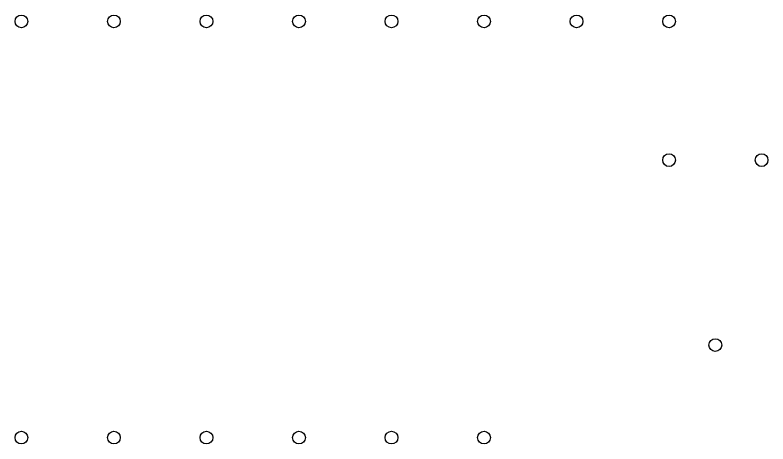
# Model space of a CAD drawing. Extents: x -0.08 to 1.99, y 0.07 to 3.69.
# Drawn here: x 1.043 to 1.857, y 0.093 to 0.557 of the extents above; entities that cross this region are included whole.
import ezdxf

# ---------------------------------------------------------------- set-up
doc = ezdxf.new("R2010")
doc.units = 0
doc.header["$MEASUREMENT"] = 0
doc.layers.add('BLACK', color=7, linetype='CONTINUOUS')

msp = doc.modelspace()

# ---------------------------------------------------------------- linework, layer by layer
at = {"layer": 'BLACK'}
for centre in [(1.05, 0.55), (1.15, 0.55), (1.25, 0.55), (1.35, 0.55), (1.45, 0.55), (1.55, 0.55), (1.65, 0.55), (1.75, 0.55), (1.75, 0.4), (1.85, 0.4), (1.8, 0.2), (1.05, 0.1), (1.15, 0.1), (1.25, 0.1), (1.35, 0.1), (1.45, 0.1), (1.55, 0.1)]:
    msp.add_circle(centre, 0.00689, dxfattribs=at)

doc.saveas('drawing.dxf')
